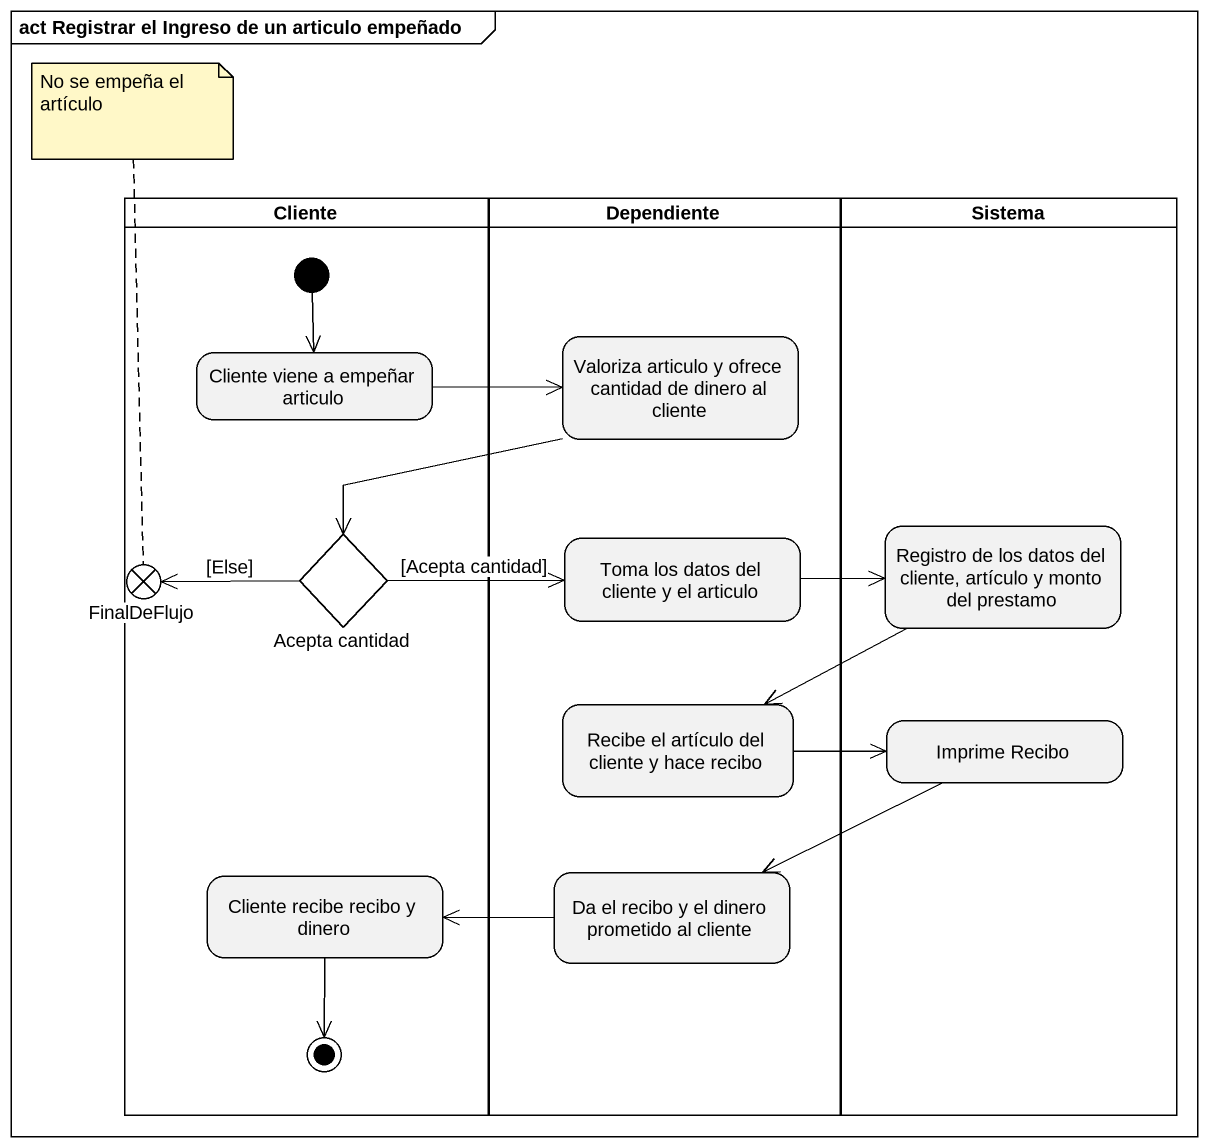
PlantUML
@startuml
mainframe act Registrar el Ingreso de un articulo empeñado
hide empty description
state Cliente <<partition>> {
  state "Cliente viene a empeñar articulo" as Cliente_viene_a_empeñar
  state FinalDeFlujo <<end>>
  state "Acepta cantidad" as Acepta_cantidad <<choice>>
  state "Cliente recibe recibo y dinero" as Cliente_recibe_recibo_y
  [*] --> Cliente_viene_a_empeñar
  Cliente_recibe_recibo_y --> [*]
}
state Dependiente <<partition>> {
  state "Valoriza articulo y ofrece cantidad de dinero al cliente" as Valoriza_articulo_y_ofrece
  state "Toma los datos del cliente y el articulo" as Toma_los_datos_del_cliente
  state "Recibe el artículo del cliente y hace recibo" as Recibe_el_artículo_del
  state "Da el recibo y el dinero prometido al cliente" as Da_el_recibo_y_el_dinero
}
state Sistema <<partition>> {
  state "Registro de los datos del cliente, artículo y monto del prestamo" as Registro_de_los_datos_del
  state "Imprime Recibo" as Imprime_Recibo
}
Cliente_viene_a_empeñar -right-> Valoriza_articulo_y_ofrece
Valoriza_articulo_y_ofrece -left-> Acepta_cantidad
Acepta_cantidad -left-> FinalDeFlujo : [Else]
Acepta_cantidad -right-> Toma_los_datos_del_cliente : [Acepta cantidad]
Toma_los_datos_del_cliente -right-> Registro_de_los_datos_del
Registro_de_los_datos_del -left-> Recibe_el_artículo_del
Recibe_el_artículo_del -right-> Imprime_Recibo
Imprime_Recibo -left-> Da_el_recibo_y_el_dinero
Da_el_recibo_y_el_dinero -left-> Cliente_recibe_recibo_y
note top of FinalDeFlujo : No se empeña el artículo
@enduml
